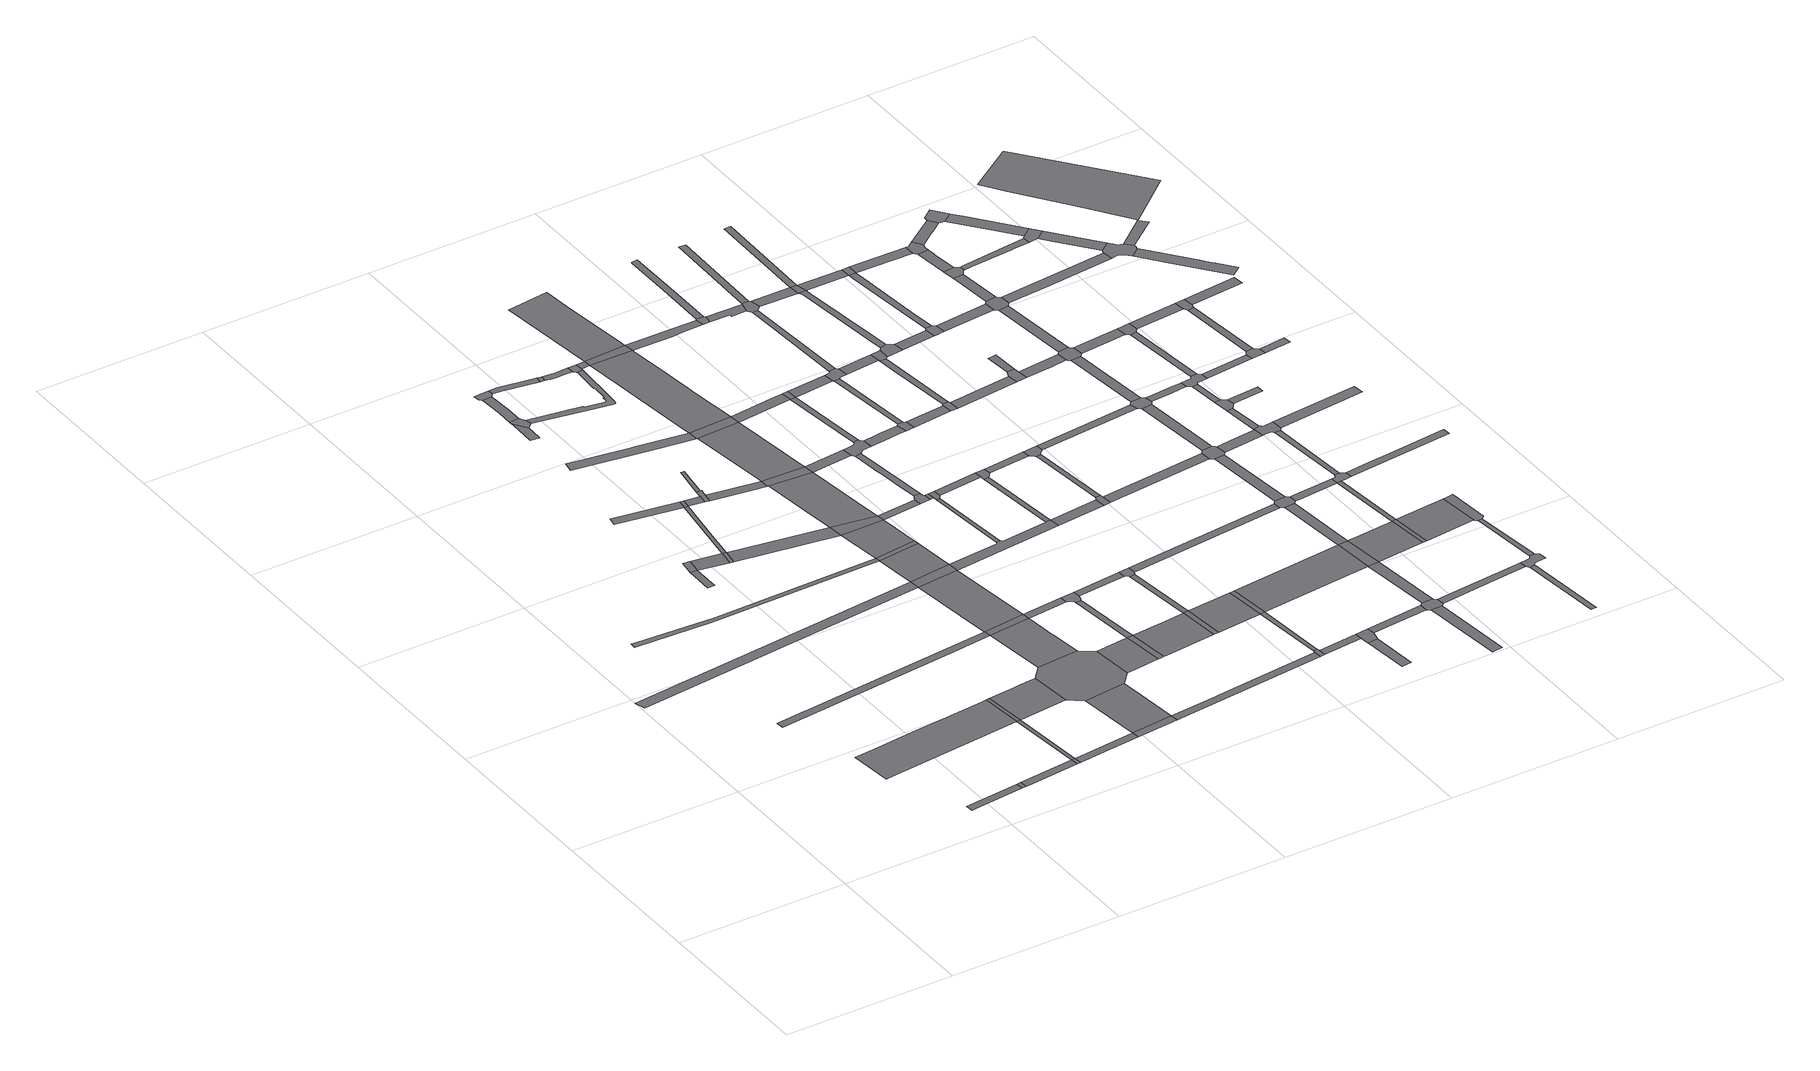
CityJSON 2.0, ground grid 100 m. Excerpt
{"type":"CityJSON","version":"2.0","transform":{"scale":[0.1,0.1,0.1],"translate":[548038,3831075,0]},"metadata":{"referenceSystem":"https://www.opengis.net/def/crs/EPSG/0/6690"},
"CityObjects":{
"road1":{"type":"Road","attributes":{"RoadStructureAttribute.sectionType":"1"},"geometry":[{"type":"MultiSurface","lod":"1","boundaries":[[[0,1,2,3,4,5]]]}]},
"road2":{"type":"Road","geometry":[{"type":"MultiSurface","lod":"1","boundaries":[[[6,0,5,7]]]}]},
"road3":{"type":"Road","attributes":{"function":"3","RoadStructureAttribute.sectionType":"1"},"geometry":[{"type":"MultiSurface","lod":"1","boundaries":[[[8,9,10,11,12,13,14,15,16,17,18,19]]]}]},
"road4":{"type":"Road","attributes":{"RoadStructureAttribute.sectionType":"1"},"geometry":[{"type":"MultiSurface","lod":"1","boundaries":[[[20,21,22,23,24,25,26,27,28,29,30]]]}]},
"road5":{"type":"Road","attributes":{"RoadStructureAttribute.sectionType":"1"},"geometry":[{"type":"MultiSurface","lod":"1","boundaries":[[[31,6,7,32,33]]]}]},
"road6":{"type":"Road","attributes":{"RoadStructureAttribute.sectionType":"1"},"geometry":[{"type":"MultiSurface","lod":"1","boundaries":[[[34,35,36,37,38,39,40,41,42]]]}]},
"road7":{"type":"Road","geometry":[{"type":"MultiSurface","lod":"1","boundaries":[[[43,31,33,44]]]}]},
"road8":{"type":"Road","geometry":[{"type":"MultiSurface","lod":"1","boundaries":[[[45,46,47,48]]]}]},
"road9":{"type":"Road","attributes":{"RoadStructureAttribute.sectionType":"1"},"geometry":[{"type":"MultiSurface","lod":"1","boundaries":[[[49,50,51,52,53,54,55,56]]]}]},
"road10":{"type":"Road","attributes":{"RoadStructureAttribute.sectionType":"1"},"geometry":[{"type":"MultiSurface","lod":"1","boundaries":[[[57,19,31,43]]]}]},
"road11":{"type":"Road","geometry":[{"type":"MultiSurface","lod":"1","boundaries":[[[58,45,48,59]]]}]},
"road12":{"type":"Road","geometry":[{"type":"MultiSurface","lod":"1","boundaries":[[[60,8,19,57]]]}]},
"road13":{"type":"Road","attributes":{"RoadStructureAttribute.sectionType":"1"},"geometry":[{"type":"MultiSurface","lod":"1","boundaries":[[[61,62,63,59,48,64,65]]]}]},
"road14":{"type":"Road","attributes":{"RoadStructureAttribute.sectionType":"1"},"geometry":[{"type":"MultiSurface","lod":"1","boundaries":[[[66,67,68,43,44,69,70]]]}]},
"road15":{"type":"Road","geometry":[{"type":"MultiSurface","lod":"1","boundaries":[[[65,64,71,72]]]}]},
"road16":{"type":"Road","attributes":{"function":"3","RoadStructureAttribute.sectionType":"1"},"geometry":[{"type":"MultiSurface","lod":"1","boundaries":[[[73,74,75,60,57,76,77]]]}]},
"road17":{"type":"Road","attributes":{"RoadStructureAttribute.sectionType":"1"},"geometry":[{"type":"MultiSurface","lod":"1","boundaries":[[[78,79,80,81,82]]]}]},
"road18":{"type":"Road","attributes":{"RoadStructureAttribute.sectionType":"1"},"geometry":[{"type":"MultiSurface","lod":"1","boundaries":[[[81,65,72,83,84]]]}]},
"road19":{"type":"Road","attributes":{"RoadStructureAttribute.sectionType":"1"},"geometry":[{"type":"MultiSurface","lod":"1","boundaries":[[[85,86,87,88,89,90,91]]]}]},
"road20":{"type":"Road","geometry":[{"type":"MultiSurface","lod":"1","boundaries":[[[92,66,70,93]]]}]},
"road21":{"type":"Road","geometry":[{"type":"MultiSurface","lod":"1","boundaries":[[[82,81,84,94]]]}]},
"road22":{"type":"Road","geometry":[{"type":"MultiSurface","lod":"1","boundaries":[[[95,96,85,91,97,98]]]}]},
"road23":{"type":"Road","attributes":{"function":"3","RoadStructureAttribute.sectionType":"1"},"geometry":[{"type":"MultiSurface","lod":"1","boundaries":[[[99,100,101,102,103,66,92]]]}]},
"road24":{"type":"Road","attributes":{"RoadStructureAttribute.sectionType":"1"},"geometry":[{"type":"MultiSurface","lod":"1","boundaries":[[[104,72,71,105,106,107]]]}]},
"road25":{"type":"Road","attributes":{"RoadStructureAttribute.sectionType":"1"},"geometry":[{"type":"MultiSurface","lod":"1","boundaries":[[[94,84,108,109,110]]]}]},
"road26":{"type":"Road","attributes":{"RoadStructureAttribute.sectionType":"1"},"geometry":[{"type":"MultiSurface","lod":"1","boundaries":[[[111,112,113,114,96,95]]]}]},
"road27":{"type":"Road","geometry":[{"type":"MultiSurface","lod":"1","boundaries":[[[115,116,117,118,119,120,121,122,113,112,123,124]]]}]},
"road28":{"type":"Road","geometry":[{"type":"MultiSurface","lod":"1","boundaries":[[[125,126,73,77,103,102,127,128]]]}]},
"road29":{"type":"Road","geometry":[{"type":"MultiSurface","lod":"1","boundaries":[[[129,110,109,130,131,132,133]]]}]},
"road30":{"type":"Road","attributes":{"RoadStructureAttribute.sectionType":"1"},"geometry":[{"type":"MultiSurface","lod":"1","boundaries":[[[134,135,136,129,133]]]}]},
"road31":{"type":"Road","attributes":{"function":"3","RoadStructureAttribute.sectionType":"1"},"geometry":[{"type":"MultiSurface","lod":"1","boundaries":[[[137,138,139,140,141,142,42,143,126,125]]]}]},
"road32":{"type":"Road","attributes":{"RoadStructureAttribute.sectionType":"1"},"geometry":[{"type":"MultiSurface","lod":"1","boundaries":[[[144,145,146,147,148,149,150]]]}]},
"road33":{"type":"Road","geometry":[{"type":"MultiSurface","lod":"1","boundaries":[[[151,34,42,142]]]}]},
"road34":{"type":"Road","attributes":{"RoadStructureAttribute.sectionType":"1"},"geometry":[{"type":"MultiSurface","lod":"1","boundaries":[[[152,131,130,153,154,155]]]}]},
"road35":{"type":"Road","attributes":{"RoadStructureAttribute.sectionType":"1"},"geometry":[{"type":"MultiSurface","lod":"1","boundaries":[[[156,115,124,157,158,159]]]}]},
"road36":{"type":"Road","attributes":{"function":"3","RoadStructureAttribute.sectionType":"1"},"geometry":[{"type":"MultiSurface","lod":"1","boundaries":[[[160,30,161,162,34,151]]]}]},
"road37":{"type":"Road","attributes":{"RoadStructureAttribute.sectionType":"1"},"geometry":[{"type":"MultiSurface","lod":"1","boundaries":[[[163,164,165,166,167,168,169,170,171,172,173,174,175,176,177,178,179,98,97]]]}]},
"road38":{"type":"Road","geometry":[{"type":"MultiSurface","lod":"1","boundaries":[[[180,20,30,160]]]}]},
"road39":{"type":"Road","attributes":{"function":"3","RoadStructureAttribute.sectionType":"1"},"geometry":[{"type":"MultiSurface","lod":"1","boundaries":[[[181,182,55,20,180]]]}]},
"road40":{"type":"Road","geometry":[{"type":"MultiSurface","lod":"1","boundaries":[[[183,56,55,182]]]}]},
"road41":{"type":"Road","attributes":{"function":"3","RoadStructureAttribute.sectionType":"1"},"geometry":[{"type":"MultiSurface","lod":"1","boundaries":[[[106,184,185,56,183,186,187,188]]]}]},
"road42":{"type":"Road","geometry":[{"type":"MultiSurface","lod":"1","boundaries":[[[159,158,189,190]]]}]},
"road43":{"type":"Road","attributes":{"function":"3","RoadStructureAttribute.sectionType":"1"},"geometry":[{"type":"MultiSurface","lod":"1","boundaries":[[[191,192,193,128,127,194,195,196]]]}]},
"road44":{"type":"Road","geometry":[{"type":"MultiSurface","lod":"1","boundaries":[[[107,106,188,197]]]}]},
"road45":{"type":"Road","attributes":{"RoadStructureAttribute.sectionType":"1"},"geometry":[{"type":"MultiSurface","lod":"1","boundaries":[[[198,151,142,199]]]}]},
"road46":{"type":"Road","attributes":{"function":"3","RoadStructureAttribute.sectionType":"1"},"geometry":[{"type":"MultiSurface","lod":"1","boundaries":[[[200,201,202,107,197,203,204,205,206]]]}]},
"road47":{"type":"Road","attributes":{"RoadStructureAttribute.sectionType":"1"},"geometry":[{"type":"MultiSurface","lod":"1","boundaries":[[[207,208,209,210,190,189,211,212,213,214,215,216,217,218]]]}]},
"road48":{"type":"Road","geometry":[{"type":"MultiSurface","lod":"1","boundaries":[[[219,191,196,220,221]]]}]},
"road49":{"type":"Road","geometry":[{"type":"MultiSurface","lod":"1","boundaries":[[[155,154,200,206,222]]]}]},
"road50":{"type":"Road","geometry":[{"type":"MultiSurface","lod":"1","boundaries":[[[223,219,224]]]}]},
"road51":{"type":"Road","attributes":{"RoadStructureAttribute.sectionType":"1"},"geometry":[{"type":"MultiSurface","lod":"1","boundaries":[[[225,226,227,92,93,228]]]}]},
"road52":{"type":"Road","attributes":{"function":"3","RoadStructureAttribute.sectionType":"1"},"geometry":[{"type":"MultiSurface","lod":"1","boundaries":[[[229,230,231,155,222]]]}]},
"road53":{"type":"Road","attributes":{"RoadStructureAttribute.sectionType":"1"},"geometry":[{"type":"MultiSurface","lod":"1","boundaries":[[[232,191,219,223,233,234]]]}]},
"road54":{"type":"Road","geometry":[{"type":"MultiSurface","lod":"1","boundaries":[[[235,218,217,236,170,169,237]]]}]},
"road55":{"type":"Road","geometry":[{"type":"MultiSurface","lod":"1","boundaries":[[[238,198,199,239,232,234,240,241]]]}]},
"road56":{"type":"Road","geometry":[{"type":"MultiSurface","lod":"1","boundaries":[[[242,150,149,230,229]]]}]},
"road57":{"type":"Road","attributes":{"RoadStructureAttribute.sectionType":"1"},"geometry":[{"type":"MultiSurface","lod":"1","boundaries":[[[243,235,237,244]]]}]},
"road58":{"type":"Road","attributes":{"RoadStructureAttribute.sectionType":"1"},"geometry":[{"type":"MultiSurface","lod":"1","boundaries":[[[245,197,188,246]]]}]},
"road59":{"type":"Road","attributes":{"function":"3","RoadStructureAttribute.sectionType":"1"},"geometry":[{"type":"MultiSurface","lod":"1","boundaries":[[[247,248,249,250,224,219,221,251,252]]]}]},
"road60":{"type":"Road","attributes":{"function":"3","RoadStructureAttribute.sectionType":"1"},"geometry":[{"type":"MultiSurface","lod":"1","boundaries":[[[244,253,254,255,256,257,258,259,150,242,260,261,262,263,264,265]]]}]},
"road61":{"type":"Road","geometry":[{"type":"MultiSurface","lod":"1","boundaries":[[[266,267,268,269,270,271,272,273,180,160,274]]]}]},
"road62":{"type":"Road","attributes":{"RoadStructureAttribute.sectionType":"1"},"geometry":[{"type":"MultiSurface","lod":"1","boundaries":[[[275,222,206,276]]]}]},
"road63":{"type":"Road","geometry":[{"type":"MultiSurface","lod":"1","boundaries":[[[277,243,244,265]]]}]},
"road64":{"type":"Road","attributes":{"RoadStructureAttribute.sectionType":"1"},"geometry":[{"type":"MultiSurface","lod":"1","boundaries":[[[278,238,241,279,280]]]}]},
"road65":{"type":"Road","geometry":[{"type":"MultiSurface","lod":"1","boundaries":[[[281,282,283,284,285,245,246,286,287]]]}]},
"road66":{"type":"Road","attributes":{"RoadStructureAttribute.sectionType":"1"},"geometry":[{"type":"MultiSurface","lod":"1","boundaries":[[[288,289,272,271]]]}]},
"road67":{"type":"Road","attributes":{"function":"3","RoadStructureAttribute.sectionType":"1"},"geometry":[{"type":"MultiSurface","lod":"1","boundaries":[[[290,291,292,293,243,277]]]}]},
"road68":{"type":"Road","attributes":{"RoadStructureAttribute.sectionType":"1"},"geometry":[{"type":"MultiSurface","lod":"1","boundaries":[[[294,287,286,295,296]]]}]},
"road69":{"type":"Road","geometry":[{"type":"MultiSurface","lod":"1","boundaries":[[[297,247,252,298]]]}]},
"road70":{"type":"Road","attributes":{"RoadStructureAttribute.sectionType":"1"},"geometry":[{"type":"MultiSurface","lod":"1","boundaries":[[[299,300,301,302,303,304,284,283]]]}]},
"road71":{"type":"Road","geometry":[{"type":"MultiSurface","lod":"1","boundaries":[[[305,294,296,289,288,306,307]]]}]},
"road72":{"type":"Road","attributes":{"RoadStructureAttribute.sectionType":"1"},"geometry":[{"type":"MultiSurface","lod":"1","boundaries":[[[308,309,310,242,229,311]]]}]},
"road73":{"type":"Road","attributes":{"RoadStructureAttribute.sectionType":"1"},"geometry":[{"type":"MultiSurface","lod":"1","boundaries":[[[312,313,314,247,297]]]}]},
"road74":{"type":"Road","geometry":[{"type":"MultiSurface","lod":"1","boundaries":[[[315,316,317,318,319,320,275,276,321,322,301,300,323,324,325,326,327]]]}]},
"road75":{"type":"Road","geometry":[{"type":"MultiSurface","lod":"1","boundaries":[[[328,278,280,329,330,314,313,331]]]}]},
"road76":{"type":"Road","attributes":{"function":"3","RoadStructureAttribute.sectionType":"1"},"geometry":[{"type":"MultiSurface","lod":"1","boundaries":[[[332,333,297,298,334,335]]]}]},
"road77":{"type":"Road","attributes":{"RoadStructureAttribute.sectionType":"1"},"geometry":[{"type":"MultiSurface","lod":"1","boundaries":[[[336,305,307,337,338]]]}]},
"road78":{"type":"Road","attributes":{"RoadStructureAttribute.sectionType":"1"},"geometry":[{"type":"MultiSurface","lod":"1","boundaries":[[[339,340,311,317,316]]]}]},
"road79":{"type":"Road","geometry":[{"type":"MultiSurface","lod":"1","boundaries":[[[341,342,343,225,228,344,345]]]}]},
"road80":{"type":"Road","geometry":[{"type":"MultiSurface","lod":"1","boundaries":[[[346,308,311,340]]]}]},
"road81":{"type":"Road","attributes":{"RoadStructureAttribute.sectionType":"1"},"geometry":[{"type":"MultiSurface","lod":"1","boundaries":[[[347,335,342,341]]]}]},
"road82":{"type":"Road","attributes":{"RoadStructureAttribute.sectionType":"1"},"geometry":[{"type":"MultiSurface","lod":"1","boundaries":[[[348,277,265,349,350,351,352]]]}]},
"road83":{"type":"Road","attributes":{"RoadStructureAttribute.sectionType":"1"},"geometry":[{"type":"MultiSurface","lod":"1","boundaries":[[[353,354,267,266]]]}]},
"road84":{"type":"Road","attributes":{"RoadStructureAttribute.sectionType":"1"},"geometry":[{"type":"MultiSurface","lod":"1","boundaries":[[[355,356,357,358,359,327,326,360,361,362]]]}]},
"road85":{"type":"Road","geometry":[{"type":"MultiSurface","lod":"1","boundaries":[[[363,332,335,347]]]}]},
"road86":{"type":"Road","attributes":{"RoadStructureAttribute.sectionType":"1"},"geometry":[{"type":"MultiSurface","lod":"1","boundaries":[[[364,365,366,345,344,367]]]}]},
"road87":{"type":"Road","geometry":[{"type":"MultiSurface","lod":"1","boundaries":[[[368,336,338,369,354,353,370,371,372]]]}]},
"road88":{"type":"Road","geometry":[{"type":"MultiSurface","lod":"1","boundaries":[[[373,374,375,266,274,376]]]}]},
"road89":{"type":"Road","attributes":{"RoadStructureAttribute.sectionType":"1"},"geometry":[{"type":"MultiSurface","lod":"1","boundaries":[[[377,346,340,378]]]}]},
"road90":{"type":"Road","geometry":[{"type":"MultiSurface","lod":"1","boundaries":[[[379,380,381,355,362,382,383,384,385]]]}]},
"road91":{"type":"Road","attributes":{"RoadStructureAttribute.sectionType":"1"},"geometry":[{"type":"MultiSurface","lod":"1","boundaries":[[[386,387,388,389]]]}]},
"road92":{"type":"Road","attributes":{"RoadStructureAttribute.sectionType":"1"},"geometry":[{"type":"MultiSurface","lod":"1","boundaries":[[[390,391,379,385]]]}]},
"road93":{"type":"Road","geometry":[{"type":"MultiSurface","lod":"1","boundaries":[[[392,364,367,389,388,393]]]}]},
"road94":{"type":"Road","geometry":[{"type":"MultiSurface","lod":"1","boundaries":[[[394,352,351,395,396,397]]]}]},
"road95":{"type":"Road","attributes":{"RoadStructureAttribute.sectionType":"1"},"geometry":[{"type":"MultiSurface","lod":"1","boundaries":[[[398,368,372,399]]]}]},
"road96":{"type":"Road","geometry":[{"type":"MultiSurface","lod":"1","boundaries":[[[400,401,402,403,377,378,404,391,390,405,406,407,408,409]]]}]},
"road97":{"type":"Road","geometry":[{"type":"MultiSurface","lod":"1","boundaries":[[[410,411,412,373,376,413,414]]]}]},
"road98":{"type":"Road","attributes":{"RoadStructureAttribute.sectionType":"1"},"geometry":[{"type":"MultiSurface","lod":"1","boundaries":[[[415,416,383,382,417,418]]]}]},
"road99":{"type":"Road","attributes":{"RoadStructureAttribute.sectionType":"1"},"geometry":[{"type":"MultiSurface","lod":"1","boundaries":[[[419,420,421,422,423,394,397]]]}]},
"road100":{"type":"Road","attributes":{"RoadStructureAttribute.sectionType":"1"},"geometry":[{"type":"MultiSurface","lod":"1","boundaries":[[[424,425,411,410]]]}]},
"road101":{"type":"Road","attributes":{"RoadStructureAttribute.sectionType":"1"},"geometry":[{"type":"MultiSurface","lod":"1","boundaries":[[[396,395,426,427,428,429]]]}]},
"road102":{"type":"Road","attributes":{"RoadStructureAttribute.sectionType":"1"},"geometry":[{"type":"MultiSurface","lod":"1","boundaries":[[[430,328,331,431,432]]]}]},
"road103":{"type":"Road","attributes":{"RoadStructureAttribute.sectionType":"1"},"geometry":[{"type":"MultiSurface","lod":"1","boundaries":[[[433,434,435,436,401,400]]]}]},
"road104":{"type":"Road","attributes":{"function":"3","RoadStructureAttribute.sectionType":"1"},"geometry":[{"type":"MultiSurface","lod":"1","boundaries":[[[437,363,347,438,439]]]}]},
"road105":{"type":"Road","geometry":[{"type":"MultiSurface","lod":"1","boundaries":[[[440,398,399,441,425,424,442,443]]]}]},
"road106":{"type":"Road","attributes":{"RoadStructureAttribute.sectionType":"1"},"geometry":[{"type":"MultiSurface","lod":"1","boundaries":[[[444,392,393,445,446]]]}]},
"road107":{"type":"Road","attributes":{"RoadStructureAttribute.sectionType":"1"},"geometry":[{"type":"MultiSurface","lod":"1","boundaries":[[[447,409,408,448,449]]]}]},
"road108":{"type":"Road","geometry":[{"type":"MultiSurface","lod":"1","boundaries":[[[450,451,452,453,415,418,454,455]]]}]},
"road109":{"type":"Road","geometry":[{"type":"MultiSurface","lod":"1","boundaries":[[[456,429,428,457,435,434,458,459,460,461,462]]]}]},
"road110":{"type":"Road","attributes":{"RoadStructureAttribute.sectionType":"1"},"geometry":[{"type":"MultiSurface","lod":"1","boundaries":[[[463,464,451,450,465]]]}]},
"road111":{"type":"Road","geometry":[{"type":"MultiSurface","lod":"1","boundaries":[[[466,447,449,463,465,467,468,469]]]}]},
"road112":{"type":"Road","attributes":{"RoadStructureAttribute.sectionType":"1"},"geometry":[{"type":"MultiSurface","lod":"1","boundaries":[[[470,456,462,471]]]}]},
"road113":{"type":"Road","attributes":{"RoadStructureAttribute.sectionType":"1"},"geometry":[{"type":"MultiSurface","lod":"1","boundaries":[[[472,473,474,475]]]}]},
"road114":{"type":"Road","attributes":{"RoadStructureAttribute.sectionType":"1"},"geometry":[{"type":"MultiSurface","lod":"1","boundaries":[[[476,477,414,413,478]]]}]},
"road115":{"type":"Road","attributes":{"RoadStructureAttribute.sectionType":"1"},"geometry":[{"type":"MultiSurface","lod":"1","boundaries":[[[461,460,479,480]]]}]},
"road116":{"type":"Road","geometry":[{"type":"MultiSurface","lod":"1","boundaries":[[[481,482,483,484,466,469,485,486]]]}]},
"road117":{"type":"Road","geometry":[{"type":"MultiSurface","lod":"1","boundaries":[[[487,488,444,446,489,472,475,490,491]]]}]},
"road118":{"type":"Road","attributes":{"RoadStructureAttribute.sectionType":"1"},"geometry":[{"type":"MultiSurface","lod":"1","boundaries":[[[492,493,494,455,454,495]]]}]},
"road119":{"type":"Road","attributes":{"RoadStructureAttribute.sectionType":"1"},"geometry":[{"type":"MultiSurface","lod":"1","boundaries":[[[479,496,497,498,499,484,483,500,501,502,503]]]}]},
"road120":{"type":"Road","attributes":{"RoadStructureAttribute.sectionType":"1"},"geometry":[{"type":"MultiSurface","lod":"1","boundaries":[[[504,439,488,487]]]}]},
"road121":{"type":"Road","attributes":{"RoadStructureAttribute.sectionType":"1"},"geometry":[{"type":"MultiSurface","lod":"1","boundaries":[[[505,440,443,506]]]}]},
"road122":{"type":"Road","geometry":[{"type":"MultiSurface","lod":"1","boundaries":[[[507,437,439,504]]]}]},
"road123":{"type":"Road","geometry":[{"type":"MultiSurface","lod":"1","boundaries":[[[480,479,503,508]]]}]},
"road124":{"type":"Road","attributes":{"RoadStructureAttribute.sectionType":"1"},"geometry":[{"type":"MultiSurface","lod":"1","boundaries":[[[509,486,485,510]]]}]},
"road125":{"type":"Road","attributes":{"RoadStructureAttribute.sectionType":"1"},"geometry":[{"type":"MultiSurface","lod":"1","boundaries":[[[511,512,437,507]]]}]},
"road126":{"type":"Road","attributes":{"RoadStructureAttribute.sectionType":"1"},"geometry":[{"type":"MultiSurface","lod":"1","boundaries":[[[513,514,480,508]]]}]},
"road127":{"type":"Road","geometry":[{"type":"MultiSurface","lod":"1","boundaries":[[[515,516,492,495,517,518]]]}]},
"road128":{"type":"Road","geometry":[{"type":"MultiSurface","lod":"1","boundaries":[[[519,520,430,432,512,511,521,522]]]}]},
"road129":{"type":"Road","attributes":{"RoadStructureAttribute.sectionType":"1"},"geometry":[{"type":"MultiSurface","lod":"1","boundaries":[[[508,503,523,524]]]}]},
"road130":{"type":"Road","geometry":[{"type":"MultiSurface","lod":"1","boundaries":[[[525,526,527,516,515]]]}]},
"road131":{"type":"Road","geometry":[{"type":"MultiSurface","lod":"1","boundaries":[[[528,529,530,531,532,509,510,533,534,535,536]]]}]},
"road132":{"type":"Road","attributes":{"RoadStructureAttribute.sectionType":"1"},"geometry":[{"type":"MultiSurface","lod":"1","boundaries":[[[537,538,520,519]]]}]},
"road133":{"type":"Road","attributes":{"function":"3","RoadStructureAttribute.sectionType":"1"},"geometry":[{"type":"MultiSurface","lod":"1","boundaries":[[[539,540,541,542,507,504,543,544]]]}]},
"road134":{"type":"Road","attributes":{"RoadStructureAttribute.sectionType":"1"},"geometry":[{"type":"MultiSurface","lod":"1","boundaries":[[[545,491,490,546,547]]]}]},
"road135":{"type":"Road","attributes":{"RoadStructureAttribute.sectionType":"1"},"geometry":[{"type":"MultiSurface","lod":"1","boundaries":[[[548,549,550,551,552,530,529]]]}]},
"road136":{"type":"Road","geometry":[{"type":"MultiSurface","lod":"1","boundaries":[[[553,554,555,556,557,476,478,558,559,538,537,560,561]]]}]},
"road137":{"type":"Road","attributes":{"RoadStructureAttribute.sectionType":"1"},"geometry":[{"type":"MultiSurface","lod":"1","boundaries":[[[562,518,517,563,564]]]}]},
"road138":{"type":"Road","attributes":{"RoadStructureAttribute.sectionType":"1"},"geometry":[{"type":"MultiSurface","lod":"1","boundaries":[[[565,566,567,555,554]]]}]},
"road139":{"type":"Road","geometry":[{"type":"MultiSurface","lod":"1","boundaries":[[[524,523,551,550,568]]]}]},
"road140":{"type":"Road","attributes":{"RoadStructureAttribute.sectionType":"1"},"geometry":[{"type":"MultiSurface","lod":"1","boundaries":[[[569,570,522,521,571,572,573,574]]]}]},
"road141":{"type":"Road","geometry":[{"type":"MultiSurface","lod":"1","boundaries":[[[575,539,544,576]]]}]},
"road142":{"type":"Road","geometry":[{"type":"MultiSurface","lod":"1","boundaries":[[[577,578,579,580,505,506,567,566,581,582]]]}]},
"road143":{"type":"Road","attributes":{"RoadStructureAttribute.sectionType":"1"},"geometry":[{"type":"MultiSurface","lod":"1","boundaries":[[[583,536,535,584]]]}]},
"road144":{"type":"Road","attributes":{"RoadStructureAttribute.sectionType":"1"},"geometry":[{"type":"MultiSurface","lod":"1","boundaries":[[[585,586,579,578]]]}]},
"road145":{"type":"Road","attributes":{"RoadStructureAttribute.sectionType":"1"},"geometry":[{"type":"MultiSurface","lod":"1","boundaries":[[[587,574,539,575]]]}]},
"road146":{"type":"Road","attributes":{"RoadStructureAttribute.sectionType":"1"},"geometry":[{"type":"MultiSurface","lod":"1","boundaries":[[[588,589,590,561,560,591,592]]]}]},
"road147":{"type":"Road","attributes":{"RoadStructureAttribute.sectionType":"1"},"geometry":[{"type":"MultiSurface","lod":"1","boundaries":[[[593,594,595,596]]]}]},
"road148":{"type":"Road","geometry":[{"type":"MultiSurface","lod":"1","boundaries":[[[597,598,599,600,562,564,601,602,586,585,603,604]]]}]},
"road149":{"type":"Road","attributes":{"RoadStructureAttribute.sectionType":"1"},"geometry":[{"type":"MultiSurface","lod":"1","boundaries":[[[568,550,605,606]]]}]},
"road150":{"type":"Road","geometry":[{"type":"MultiSurface","lod":"1","boundaries":[[[607,608,609,610,569,574,587,611,612,613,614,615]]]}]},
"road151":{"type":"Road","attributes":{"function":"3","RoadStructureAttribute.sectionType":"1"},"geometry":[{"type":"MultiSurface","lod":"1","boundaries":[[[616,617,618,575,576,619]]]}]},
"road152":{"type":"Road","attributes":{"RoadStructureAttribute.sectionType":"1"},"geometry":[{"type":"MultiSurface","lod":"1","boundaries":[[[620,621,622,623,624,582,581,625,626]]]}]},
"road153":{"type":"Road","attributes":{"RoadStructureAttribute.sectionType":"1"},"geometry":[{"type":"MultiSurface","lod":"1","boundaries":[[[627,628,598,597]]]}]},
"road154":{"type":"Road","geometry":[{"type":"MultiSurface","lod":"1","boundaries":[[[629,630,631,632,545,547,633,594,593,634,635,636,637,638]]]}]},
"road155":{"type":"Road","attributes":{"RoadStructureAttribute.sectionType":"1"},"geometry":[{"type":"MultiSurface","lod":"1","boundaries":[[[639,640,607,615,641,642]]]}]},
"road156":{"type":"Road","geometry":[{"type":"MultiSurface","lod":"1","boundaries":[[[643,644,645,646,583,584,647,648,628,627,649,650]]]}]},
"road157":{"type":"Road","attributes":{"RoadStructureAttribute.sectionType":"1"},"geometry":[{"type":"MultiSurface","lod":"1","boundaries":[[[651,652,653,654]]]}]},
"road158":{"type":"Road","geometry":[{"type":"MultiSurface","lod":"1","boundaries":[[[655,656,654,653,588,592,657,658,659,660,639,642,661,662,663]]]}]},
"road159":{"type":"Road","attributes":{"RoadStructureAttribute.sectionType":"1"},"geometry":[{"type":"MultiSurface","lod":"1","boundaries":[[[664,665,644,643]]]}]},
"road160":{"type":"Road","attributes":{"RoadStructureAttribute.sectionType":"1"},"geometry":[{"type":"MultiSurface","lod":"1","boundaries":[[[666,667,630,629]]]}]},
"road161":{"type":"Road","geometry":[{"type":"MultiSurface","lod":"1","boundaries":[[[668,669,670,671,652,651,672,673,674,675]]]}]},
"road162":{"type":"Road","attributes":{"RoadStructureAttribute.sectionType":"1"},"geometry":[{"type":"MultiSurface","lod":"1","boundaries":[[[676,677,671,670]]]}]},
"road163":{"type":"Road","attributes":{"RoadStructureAttribute.sectionType":"1"},"geometry":[{"type":"MultiSurface","lod":"1","boundaries":[[[678,679,604,603,680,681]]]}]},
"road164":{"type":"Road","geometry":[{"type":"MultiSurface","lod":"1","boundaries":[[[682,683,684,685,665,664,686,687,688,689]]]}]},
"road165":{"type":"Road","attributes":{"RoadStructureAttribute.sectionType":"1"},"geometry":[{"type":"MultiSurface","lod":"1","boundaries":[[[690,691,692,693,683,682]]]}]},
"road166":{"type":"Road","geometry":[{"type":"MultiSurface","lod":"1","boundaries":[[[694,695,616,619,696,697,667,666,698,699,700]]]}]},
"road167":{"type":"Road","geometry":[{"type":"MultiSurface","lod":"1","boundaries":[[[701,702,703,620,626,704,677,676,705,706,707,708,709]]]}]},
"road168":{"type":"Road","geometry":[{"type":"MultiSurface","lod":"1","boundaries":[[[710,711,606,605,693,692,712,713]]]}]},
"road169":{"type":"Road","geometry":[{"type":"MultiSurface","lod":"1","boundaries":[[[714,715,716,675,674]]]}]},
"road170":{"type":"Road","attributes":{"RoadStructureAttribute.sectionType":"1"},"geometry":[{"type":"MultiSurface","lod":"1","boundaries":[[[717,718,702,701]]]}]},
"road171":{"type":"Road","geometry":[{"type":"MultiSurface","lod":"1","boundaries":[[[719,678,681,720,718,717,721]]]}]},
"road172":{"type":"Road","attributes":{"RoadStructureAttribute.sectionType":"1"},"geometry":[{"type":"MultiSurface","lod":"1","boundaries":[[[722,710,713,723,724,725]]]}]},
"road173":{"type":"Road","attributes":{"RoadStructureAttribute.sectionType":"1"},"geometry":[{"type":"MultiSurface","lod":"1","boundaries":[[[726,727,728,729,730,731,613,612,732,733]]]}]},
"road174":{"type":"Road","attributes":{"RoadStructureAttribute.sectionType":"1"},"geometry":[{"type":"MultiSurface","lod":"1","boundaries":[[[734,709,708,735,736]]]}]},
"road175":{"type":"Road","attributes":{"RoadStructureAttribute.sectionType":"1"},"geometry":[{"type":"MultiSurface","lod":"1","boundaries":[[[737,738,663,662,739]]]}]},
"road176":{"type":"Road","attributes":{"RoadStructureAttribute.sectionType":"1"},"geometry":[{"type":"MultiSurface","lod":"1","boundaries":[[[740,741,742,689,688,743,744,745,746]]]}]},
"road177":{"type":"Road","attributes":{"RoadStructureAttribute.sectionType":"1"},"geometry":[{"type":"MultiSurface","lod":"1","boundaries":[[[747,748,650,649,749,750]]]}]},
"road178":{"type":"Road","geometry":[{"type":"MultiSurface","lod":"1","boundaries":[[[751,752,722,725,753,754]]]}]},
"road179":{"type":"Road","attributes":{"RoadStructureAttribute.sectionType":"1"},"geometry":[{"type":"MultiSurface","lod":"1","boundaries":[[[755,719,721,756,757]]]}]},
"road180":{"type":"Road","geometry":[{"type":"MultiSurface","lod":"1","boundaries":[[[758,759,760,734,736,761,762]]]}]},
"road181":{"type":"Road","attributes":{"RoadStructureAttribute.sectionType":"1"},"geometry":[{"type":"MultiSurface","lod":"1","boundaries":[[[763,754,753,764,765,766]]]}]},
"road182":{"type":"Road","attributes":{"RoadStructureAttribute.sectionType":"1"},"geometry":[{"type":"MultiSurface","lod":"1","boundaries":[[[767,768,760,759]]]}]},
"road183":{"type":"Road","geometry":[{"type":"MultiSurface","lod":"1","boundaries":[[[766,765,740,746,769,770]]]}]},
"road184":{"type":"Road","geometry":[{"type":"MultiSurface","lod":"1","boundaries":[[[771,755,757,772,768,767,773,774]]]}]},
"road185":{"type":"Road","attributes":{"RoadStructureAttribute.sectionType":"1"},"geometry":[{"type":"MultiSurface","lod":"1","boundaries":[[[775,762,761,776,777,778]]]}]},
"road186":{"type":"Road","attributes":{"RoadStructureAttribute.sectionType":"1"},"geometry":[{"type":"MultiSurface","lod":"1","boundaries":[[[770,769,779,780,781]]]}]},
"road187":{"type":"Road","geometry":[{"type":"MultiSurface","lod":"1","boundaries":[[[782,783,784,781,780,747,750,785,786,787,788,789,790,791,792]]]}]},
"road188":{"type":"Road","attributes":{"RoadStructureAttribute.sectionType":"1"},"geometry":[{"type":"MultiSurface","lod":"1","boundaries":[[[793,771,774,794,795]]]}]},
"road189":{"type":"Road","attributes":{"RoadStructureAttribute.sectionType":"1"},"geometry":[{"type":"MultiSurface","lod":"1","boundaries":[[[796,797,798,788,787,799,800,801,802]]]}]},
"road190":{"type":"Road","attributes":{"RoadStructureAttribute.sectionType":"1"},"geometry":[{"type":"MultiSurface","lod":"1","boundaries":[[[803,792,791,804]]]}]},
"road191":{"type":"Road","geometry":[{"type":"MultiSurface","lod":"1","boundaries":[[[805,806,807,808,809,810,811]]]}]}
},
"vertices":[
[1223,295,0],[901,262,0],[905,218,0],[924,220,0],[1220,250,0],[1227,251,0],
[1248,298,0],[1252,253,0],
[1509,1027,0],[1484,1025,0],[1256,1002,0],[1039,981,0],[838,960,0],[668,943,0],[693,693,0],[698,693,0],[703,694,0],[1526,778,0],[1530,778,0],[1534,779,0],
[1774,2143,0],[8,1963,0],[2,1962,0],[18,1900,0],[27,1901,0],[632,1963,0],[634,1963,0],[945,1995,0],[1324,2034,0],[1434,2045,0],[1780,2080,0],
[1575,331,0],[1267,255,0],[1580,287,0],
[1841,1557,0],[1000,1470,0],[688,1438,0],[686,1438,0],[505,1420,0],[509,1374,0],[1641,1490,0],[1682,1495,0],[1847,1511,0],
[1597,334,0],[1602,289,0],
[883,2820,0],[883,2653,0],[923,2653,0],[923,2813,0],
[770,2405,0],[300,2428,0],[278,2429,0],[276,2392,0],[729,2376,0],[1744,2390,0],[1746,2390,0],[1743,2420,0],
[1557,781,0],
[897,2910,0],[937,2904,0],
[1531,1030,0],
[1111,2878,0],[1104,2879,0],[1027,2890,0],[1099,2786,0],[1113,2877,0],
[1968,372,0],[1608,335,0],[1606,334,0],[1733,303,0],[1972,327,0],
[1121,2783,0],[1135,2874,0],
[1824,1059,0],[1728,1051,0],[1686,1046,0],[1565,782,0],[1849,810,0],
[809,3449,0],[799,3395,0],[1172,3338,0],[1181,3337,0],[1189,3392,0],
[1158,3040,0],[1203,3334,0],
[860,4448,0],[860,4446,0],[861,4433,0],[858,4274,0],[911,4265,0],[913,4277,0],[914,4373,0],
[2218,399,0],[2223,352,0],
[1211,3389,0],
[916,4472,0],[860,4468,0],[945,4399,0],[935,4441,0],
[2217,414,0],[2185,714,0],[2181,750,0],[2178,775,0],[1929,750,0],
[1140,2873,0],[1698,2693,0],[1710,2691,0],[1699,2784,0],
[1205,3334,0],[1294,3321,0],[1303,3375,0],
[917,4570,0],[910,4712,0],[855,4710,0],[862,4565,0],
[927,4767,0],[916,4766,0],[886,4765,0],[876,4765,0],[847,4762,0],[836,4761,0],[839,4726,0],[841,4725,0],[921,4725,0],[927,4733,0],
[2139,1156,0],[1891,1134,0],[2243,850,0],[2221,1100,0],
[1310,3423,0],[1321,3317,0],[1329,3371,0],[1338,3417,0],[1330,3419,0],
[1359,3612,0],[1350,3613,0],[1340,3615,0],
[2139,1160,0],[2117,1346,0],[2117,1347,0],[2097,1520,0],[2096,1527,0],[2095,1537,0],[1848,1501,0],
[1266,3938,0],[1247,3940,0],[891,3994,0],[882,3932,0],[1356,3861,0],[1571,3829,0],[1571,3892,0],
[2090,1583,0],
[1336,3370,0],[1573,3279,0],[1637,3269,0],[1638,3325,0],
[971,4768,0],[973,4729,0],[1190,4697,0],[1195,4734,0],
[2030,2105,0],[1781,2072,0],[1839,1574,0],
[1250,4347,0],[1389,4323,0],[1403,4321,0],[1410,4348,0],[1411,4360,0],[1412,4376,0],[1430,4673,0],[1396,4667,0],[1384,4497,0],[1393,4496,0],[1389,4400,0],[1380,4401,0],[1379,4374,0],[1368,4360,0],[1255,4379,0],[1253,4379,0],[1250,4392,0],
[2024,2169,0],
[2023,2177,0],[1996,2417,0],
[1992,2448,0],
[1742,2429,0],[1742,2424,0],[1967,2676,0],[1965,2687,0],[1965,2693,0],
[1215,4693,0],[1221,4731,0],
[2419,1120,0],[2417,1120,0],[2416,1120,0],[2353,862,0],[2374,864,0],[2445,872,0],
[1960,2740,0],
[2332,1607,0],[2336,1561,0],
[1644,3268,0],[1687,2896,0],[1698,2800,0],[1960,2743,0],[1941,2899,0],[1901,3246,0],[1900,3254,0],
[1329,4723,0],[1313,4723,0],[1300,4724,0],[1240,4729,0],[1243,4689,0],[1245,4689,0],[1275,4684,0],[1301,4684,0],[1330,4684,0],[1356,4684,0],[1377,4684,0],[1375,4726,0],
[2452,1123,0],[2462,873,0],[2480,875,0],
[1894,3317,0],
[2452,1124,0],[2453,1123,0],
[3142,493,0],[2534,430,0],[2506,427,0],[3147,447,0],
[1833,3841,0],[1580,3828,0],[1637,3338,0],
[2374,1535,0],[2407,1521,0],[2406,1531,0],
[1429,4728,0],[1393,4669,0],[1431,4682,0],
[2416,1616,0],[2373,1546,0],[2410,1544,0],[2421,1571,0],
[1827,3905,0],
[1480,4731,0],[1483,4687,0],
[2198,2763,0],[2202,2716,0],
[2778,1156,0],[2774,1156,0],[2712,1149,0],[2616,1140,0],[2498,877,0],[2803,908,0],
[1485,4666,0],[1492,4603,0],[1496,4567,0],[1507,4468,0],[1510,4443,0],[1517,4380,0],[1570,3901,0],[1826,3913,0],[1794,4188,0],[1787,4245,0],[1770,4397,0],[1739,4674,0],[1738,4683,0],
[2675,2236,0],[2645,2232,0],[2643,2232,0],[2635,2231,0],[2373,2204,0],[2359,2213,0],[2336,2210,0],[2329,2201,0],[2684,2172,0],
[2143,3343,0],[2149,3279,0],
[1730,4744,0],
[2705,1646,0],[2642,1593,0],[2709,1600,0],
[2257,2773,0],[2256,2786,0],[2254,2798,0],[2215,2793,0],[2208,2781,0],[2265,2723,0],[2261,2769,0],
[2311,2703,0],[2290,2701,0],
[1724,4802,0],[1678,5203,0],[1660,5364,0],[1413,5337,0],
[2283,2771,0],[2286,2725,0],[2288,2725,0],
[2810,1159,0],[2835,911,0],
[2239,2902,0],[2198,3266,0],[2163,3258,0],[2182,3073,0],[2184,3051,0],[2199,2901,0],
[2322,2775,0],[2323,2723,0],[2327,2730,0],
[2158,3940,0],[2122,3936,0],[2121,3936,0],[2164,3875,0],
[2764,1574,0],[2763,1587,0],[2734,1581,0],
[2258,3372,0],[2254,3376,0],[2221,3370,0],[2222,3363,0],[2210,3350,0],[2172,3346,0],[2157,3267,0],[2162,3260,0],[2199,3267,0],[2200,3268,0],[2220,3287,0],[2279,3293,0],[2273,3357,0],
[2769,1652,0],[2729,1592,0],[2733,1590,0],[2774,1606,0],
[3076,1185,0],[2815,1159,0],[3096,937,0],[3101,938,0],
[2588,2802,0],[2580,2756,0],[2592,2757,0],
[2228,3614,0],[2199,3878,0],
[3169,511,0],[3145,509,0],[3143,496,0],[3175,450,0],[3171,497,0],
[2193,3943,0],
[3131,941,0],
[2029,4744,0],[1981,4680,0],[2044,4688,0],[2168,4692,0],[2158,4743,0],
[2624,2733,0],[2595,2730,0],
[2491,3380,0],[2377,3368,0],[2376,3368,0],[2332,3363,0],[2292,3359,0],[2400,3306,0],[2456,3311,0],[2502,3316,0],
[3106,1188,0],
[3405,521,0],[3180,498,0],[3177,497,0],[3410,474,0],
[2645,2808,0],[2593,2748,0],[2630,2741,0],[2633,2744,0],[2650,2764,0],
[2968,2266,0],[2692,2237,0],[2680,2236,0],[2975,2202,0],
[2432,3968,0],[2439,3903,0],
[2502,3392,0],[2501,3390,0],[2500,3389,0],[2553,3321,0],[2546,3385,0],[2537,3388,0],[2532,3390,0],
[3445,147,0],[3504,153,0],[3476,426,0],[3416,420,0],
[2480,3899,0],[2445,3896,0],
[3483,529,0],[3488,482,0],
[2165,4752,0],[2207,4690,0],[2216,4743,0],[2208,4747,0],
[2895,2833,0],[2899,2789,0],
[2511,3990,0],[2471,3983,0],[2471,3979,0],[2464,3971,0],[2441,3900,0],[2481,3901,0],[2483,3904,0],[2487,3908,0],[2530,3912,0],[2524,3977,0],
[3008,2290,0],[2980,2287,0],[2972,2272,0],[3016,2206,0],[3010,2270,0],
[2784,3410,0],[2775,3409,0],[2589,3325,0],[2790,3346,0],
[2207,5060,0],[2207,5368,0],[2169,5362,0],[2169,5359,0],[2167,5060,0],
[2958,2768,0],[2931,2761,0],
[2328,4689,0],[2329,4676,0],[2416,4675,0],[2433,4740,0],
[3707,1748,0],[2785,1608,0],[3710,1702,0],
[2510,4003,0],[2467,4649,0],[2437,4648,0],[2469,4024,0],
[3774,1256,0],[3779,1006,0],[3795,1007,0],
[2983,2842,0],[2927,2765,0],[2958,2771,0],[2987,2798,0],
[3825,564,0],[3584,492,0],[3828,517,0],
[2729,3998,0],[2720,3931,0],[2736,3933,0],
[2826,3426,0],[2792,3422,0],[2790,3419,0],[2789,3418,0],[2834,3350,0],[2827,3415,0],
[2436,4746,0],[2422,4667,0],[2468,4649,0],[2488,4667,0],[2496,4674,0],[2484,4739,0],[2476,4744,0],
[2737,3927,0],[2749,3806,0],[2774,3924,0],
[2791,4004,0],[2775,3926,0],[2776,3926,0],[2788,3938,0],
[2448,5356,0],[2488,5351,0],
[3850,503,0],[3900,9,0],[3963,17,0],[3915,501,0],
[3648,2334,0],[3028,2271,0],[3653,2271,0],
[2727,4670,0],[2721,4737,0],
[2873,4019,0],[2867,4023,0],[2846,4038,0],[2806,4025,0],[2888,3948,0],[2881,4014,0],
[3909,582,0],[3843,580,0],[3848,504,0],[3932,521,0],[3927,567,0],
[3208,3454,0],[2833,3415,0],[2831,3415,0],[3215,3390,0],
[2734,4659,0],[2740,4649,0],[2795,4124,0],[2796,4120,0],[2835,4125,0],[2775,4642,0],[2774,4664,0],[2774,4670,0],
[3861,1014,0],
[3585,2903,0],[3596,2858,0],
[3837,1262,0],
[2760,4736,0],
[3085,4034,0],[3092,3969,0],
[3796,1694,0],[3732,1690,0],
[2769,5368,0],[2731,5368,0],
[3270,3498,0],[3225,3494,0],[3280,3396,0],[3273,3461,0],
[3786,1771,0],[3724,1770,0],[3811,1712,0],[3807,1757,0],
[3027,4668,0],[3028,4732,0],
[3258,3654,0],[3234,3652,0],[3211,3650,0],
[3133,4053,0],[3133,4055,0],[3095,4052,0],[3094,4050,0],[3093,4048,0],[3117,3972,0],[3128,3973,0],[3156,3976,0],[3149,4041,0],
[3736,2261,0],[3675,2254,0],
[4120,1290,0],[3895,1268,0],[3845,1264,0],[3840,1263,0],[3868,1015,0],[4145,1043,0],
[4461,620,0],[4226,551,0],[4465,575,0],
[3114,4213,0],[3074,4634,0],[3071,4667,0],[3031,4666,0],[3034,4630,0],
[3737,2351,0],[3726,2362,0],[3665,2354,0],[3657,2345,0],[3656,2343,0],[3662,2263,0],[3665,2261,0],[3752,2280,0],[3744,2343,0],
[3527,3487,0],[3446,3413,0],[3534,3423,0],
[3723,2395,0],[3678,2850,0],[3616,2841,0],
[3072,4732,0],
[4073,1782,0],[3835,1759,0],[3836,1712,0],[4064,1735,0],[4071,1735,0],[4078,1736,0],
[4145,1293,0],[4170,1045,0],
[3680,2916,0],[3664,2929,0],[3603,2922,0],[3596,2915,0],[3693,2869,0],[3682,2914,0],
[3469,4074,0],[3476,4008,0],
[3615,3413,0],[3553,3406,0],
[4105,1739,0],
[3989,2369,0],[3979,2368,0],[3829,2352,0],[3830,2287,0],[3996,2305,0],
[4510,565,0],[4480,558,0],[4529,67,0],[4562,71,0],
[3606,3516,0],[3544,3506,0],[3535,3496,0],[3534,3495,0],[3542,3416,0],[3543,3415,0],[3634,3432,0],[3625,3497,0],
[3410,4662,0],[3409,4728,0],
[4107,1808,0],[4104,1798,0],[4099,1785,0],[4097,1784,0],[4129,1742,0],[4168,1746,0],[4163,1791,0],[4141,1802,0],[4137,1803,0],
[4448,1323,0],[4154,1294,0],[4152,1293,0],[4473,1076,0],
[3910,2934,0],[3832,2927,0],[3831,2927,0],[3824,2926,0],[3707,2916,0],[3824,2881,0],[3914,2890,0],
[3556,3997,0],[3495,3989,0],
[4566,651,0],[4533,647,0],[4522,627,0],[4515,626,0],[4473,566,0],[4512,569,0],[4521,581,0],[4536,583,0],[4591,588,0],[4587,634,0],
[4062,2298,0],[4063,2285,0],[4098,2278,0],[4098,2294,0],
[3547,4099,0],[3485,4095,0],[3477,4085,0],[3474,4081,0],[3482,4002,0],[3485,3999,0],[3573,4019,0],[3569,4084,0],
[4003,2597,0],[3967,2593,0],[3988,2376,0],[4027,2390,0],
[4043,2374,0],[4036,2381,0],[4038,2309,0],[4040,2309,0],[4044,2310,0],[4061,2299,0],[4102,2301,0],[4110,2316,0],[4104,2380,0],
[3521,4365,0],[3459,4358,0],
[4517,1062,0],[4490,1060,0],
[3999,2690,0],[3995,2693,0],[3992,2695,0],[3957,2692,0],[4006,2600,0],[4015,2611,0],[4031,2630,0],[4019,2674,0],
[3972,2874,0],[3939,2872,0],
[3906,3524,0],[3818,3516,0],[3819,3449,0],[3912,3459,0],
[3513,4442,0],[3451,4436,0],[3454,4408,0],[3455,4390,0],[3539,4391,0],[3541,4393,0],[3549,4394,0],[3543,4427,0],
[3498,4598,0],[3498,4600,0],[3493,4647,0],[3430,4641,0],
[4510,1330,0],[4472,1326,0],[4477,1072,0],[4483,1067,0],[4522,1068,0],[4532,1079,0],[4534,1082,0],
[4019,2958,0],[3982,2954,0],[3974,2939,0],[3939,2874,0],[3973,2876,0],[3981,2891,0],[3991,2891,0],[4044,2896,0],[4039,2942,0],
[3463,4753,0],[3428,4728,0],[3490,4676,0],[3497,4698,0],
[4218,2648,0],[4216,2670,0],[4214,2692,0],
[3971,3446,0],[3934,3441,0],
[3982,3532,0],[3933,3442,0],[3988,3467,0],
[3634,4878,0],[3600,4774,0],[3601,4774,0],[3672,4826,0],
[4794,1855,0],[4426,1818,0],[4424,1817,0],[4313,1806,0],[4311,1806,0],[4171,1792,0],[4798,1808,0],[4799,1808,0],
[4326,2971,0],[4304,2922,0],[4331,2925,0],
[4628,2430,0],[4620,2430,0],[4634,2367,0],
[3956,4473,0],[3854,4462,0],[3561,4429,0],[3598,4399,0],[3856,4422,0],[3858,4422,0],[3960,4431,0],
[4225,4146,0],[3812,4106,0],[3813,4040,0],[4231,4082,0],
[3698,4950,0],[3638,4905,0],[3705,4822,0],[3764,4867,0],
[4280,3561,0],[4272,3494,0],[4286,3496,0],
[4383,2998,0],[4383,3000,0],[4343,2998,0],[4416,2933,0],[4411,2979,0],
[3805,4816,0],[3806,4696,0],[3970,4492,0],[4027,4538,0],
[4336,3477,0],[4299,3471,0],
[4015,4436,0],[4072,4481,0],
[4337,3567,0],[4298,3475,0],[4336,3480,0],[4344,3502,0],
[4570,2995,0],[4570,2948,0],[4572,2949,0],[4575,2949,0],
[4057,4384,0],[4230,4165,0],[4287,4211,0],
[4339,4162,0],[4330,4163,0],[4325,4164,0],[4269,4086,0],[4302,4075,0],[4331,4040,0],[4389,4086,0],[4389,4090,0],[4390,4100,0],[4391,4116,0],[4355,4158,0],
[4659,3599,0],[4348,3503,0],[4665,3534,0],
[4648,3761,0],[4625,3790,0],[4594,3828,0],[4478,3854,0],[4479,3853,0],[4667,3617,0],[4725,3663,0],
[4529,4299,0],[4571,4259,0],
[4305,5196,0],[4300,5202,0],[4029,5017,0],[4120,4883,0],[4352,4561,0],[4535,4304,0],[4825,4546,0]
]}
